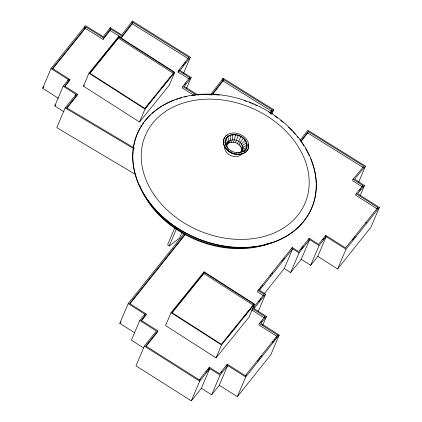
<?xml version="1.0" encoding="UTF-8"?>
<svg xmlns="http://www.w3.org/2000/svg" width="422" height="422" viewBox="0 0 422 422"><rect width="100%" height="100%" fill="white"/><g stroke="black" fill="none" stroke-linecap="round" stroke-linejoin="round"><path stroke-width="0.63" d="M224.926 142.8L225.332 140.03L225.142 140.479L227.015 143.891L226.857 145.585L227.854 148.475M225.142 140.479C228.782 129.733 246.295 134.602 247.139 144.788L246.949 145.237L242.93 147.362L241.901 149.794L241.743 151.487C247.524 142.831 230.66 134.544 227.015 143.891M246.923 147.109L245.973 149.188L244.159 151.334C246.084 149.736 247.223 147.299 247.139 144.788M58.436 98.326L42.643 88.261L51.015 68.543L85.476 25.652L103.232 36.703L110.216 27.704L121.726 34.868L132.413 21.1L190.396 57.192L183.549 73.328M84.131 27.931L84.637 26.739M52.75 68.828L85.001 28.728L85.893 26.95L103.648 38.001L103.058 39.394L85.302 28.343L85.893 26.95M63.896 111.73L54.797 105.927L63.168 86.209L68.438 79.652L51.015 68.543M67.931 80.845L68.438 79.652M85.592 27.34L52.523 68.454L69.946 79.563L69.361 80.955L64.893 86.499M63.168 86.209L76.013 94.396L65.136 107.921L56.77 127.639L135.921 174.713M75.506 95.594L76.013 94.396M69.946 79.563L64.671 86.12L77.521 94.312L76.936 95.699L66.882 108.196M83.456 86.13L88.952 73.175L118.688 36.429L174.745 72.304L169.248 85.26L139.508 122.011L83.456 86.13L84.279 85.107M109.709 28.902L110.216 27.704M110.042 30.395L110.633 29.002L122.143 36.165L121.552 37.558L110.042 30.395L103.058 39.394M118.192 37.605L118.688 36.429M89.67 73.686L118.434 38.138L118.883 37.078L173.991 72.347L144.809 108.407L89.707 73.133L118.883 37.078M131.907 22.297L132.413 21.1M121.552 37.558L132.239 23.79L132.83 22.398L188.892 57.297L188.497 58.22M139.508 122.011L145.004 109.055L174.745 72.304M189.088 78.951L177.952 72.02L178.543 70.627L188.892 57.297M178.543 70.627L189.678 77.558L182.721 86.526L182.13 87.913L194.378 95.536M189.283 78.487L189.678 77.558M186.614 88.214L191.182 77.453L180.046 70.527L190.396 57.192M222.42 80.064L223.18 78.27L273.72 109.731L271.689 114.51M134.766 332.847L119.811 323.363L128.177 303.645L183.918 233.825M212.171 94.913L223.006 80.961L223.597 79.568L272.216 109.836L271.821 110.759M174.835 227.753L167.645 244.681L169.153 246.026L179.608 238.066L182.156 232.058M169.153 246.026L176.596 228.487M128.177 303.645L144.799 314.184L139.766 320.488L131.395 340.206L143.58 347.934M144.287 315.376L144.799 314.184M185.031 234.231L129.686 303.555L146.302 314.095L145.717 315.482L141.454 320.815M226.883 144.319L227.706 142.372L226.092 138.4L226.282 137.947M227.906 136.248L226.092 138.4M230.09 135.051L230.486 140.257L229.452 142.689L227.859 143.564L226.677 144.804M227.859 143.564L228.893 141.133L227.716 136.702C235.175 131.437 248.326 138.036 246.733 147.558L242.771 149.061C242.138 151.171 240.192 152.68 238.04 152.991M232.68 134.433L232.38 139.809L231.346 142.24L229.452 142.689M139.766 320.488L156.383 331.027L144.356 346.093L135.984 365.811L191.303 400.9L201.378 388.282L209.745 368.564L220.026 375.084L211.659 394.807L201.378 388.282M228.587 149.615L228.777 149.161L226.899 147.078L225.649 144.757L225.116 142.351M235.513 134.439L234.442 139.809L233.413 142.24L231.346 142.24M230.966 151.319L231.156 150.865L228.777 149.161M238.383 135.061L235.508 142.699L233.413 142.24M146.302 314.095L141.27 320.398L157.891 330.938L157.3 332.325L146.075 346.388M241.901 149.794L240.598 146.344L237.491 143.58L241.099 136.269M239.227 144.82L240.26 142.393L243.478 137.973M236.552 153.149L236.742 152.701L239.569 152.701L242.165 152.084L244.349 150.886M240.598 146.344L241.627 143.913L245.356 140.057M171.068 312.633L165.572 325.589L216.032 357.882L249.064 317.059L254.566 304.109L204.106 271.81L171.068 312.633L221.529 344.932L216.032 357.882M239.379 153.154L239.569 152.701M241.511 148.038L242.539 145.611L246.601 142.383M245.973 149.188L245.778 149.636L242.08 150.58M203.604 272.987L204.106 271.81M171.786 313.145L203.847 273.519L204.301 272.459L253.812 304.151L221.334 344.283L171.823 312.591L204.301 272.459M191.303 400.9L199.675 381.182L209.745 368.564M301.002 141.555L307.68 132.946L308.271 131.553L363.949 166.21L353.077 179.128L352.491 180.521L362.356 187.004M208.953 368.19L209.349 367.267L219.63 373.786L227.258 364.228L245.309 375.675L277.692 335.11L259.409 323.51L264.942 316.574L252.509 308.688L264.072 294.203L258.037 290.378L292.267 247.503L298.634 251.538L309.199 238.303L318.642 244.291L325.768 235.36L345.592 247.93L377.848 207.524L356.11 193.735L362.946 185.611L353.077 179.128M258.037 290.378L257.446 291.766L263.481 295.595M226.672 365.616L227.258 364.228M219.287 385.249L227.658 365.526L245.704 376.973L237.333 396.691L219.287 385.249L211.659 394.807M252.509 308.688L251.918 310.08L264.351 317.966M258.222 311.441L265.58 294.113L259.546 290.289L292.662 248.801L299.029 252.841L290.658 272.559L284.296 268.519L292.662 248.801M259.409 323.51L258.818 324.903L277.101 336.498M291.676 248.89L292.267 247.503M264.552 317.502L264.942 316.574M262.648 325.446L266.451 316.484L254.018 308.598L265.58 294.113M308.809 239.227L309.199 238.303M301.229 259.319L309.6 239.601L319.037 245.588L310.666 265.306L301.229 259.319L290.658 272.559M277.296 336.033L277.692 335.11M266.451 316.484L260.912 323.421L279.2 335.015L270.829 354.738L237.333 396.691M325.177 236.747L325.768 235.36M317.798 256.376L326.169 236.658L345.987 249.233L337.621 268.951L317.798 256.376L310.666 265.306M358.631 182.262L365.478 166.126L307.86 130.256L299.995 140.384M356.11 193.735L355.524 195.128L377.257 208.916M362.551 186.54L362.946 185.611M360.151 195.708L364.46 185.548L354.596 179.065L365.478 166.126M377.458 208.452L377.848 207.524M364.46 185.548L357.64 193.661L379.357 207.434L370.985 227.152L337.621 268.951M85.001 28.728L85.302 28.343M103.648 38.001L110.633 29.002M122.143 36.165L132.83 22.398M177.952 72.02L179.545 69.968M182.731 65.864L183.923 64.329M184.72 63.3L185.516 62.277M184.836 84.426L185.996 82.934M191.182 77.453L184.224 86.42L198.14 95.082M209.94 95.33L223.18 78.27M211.559 95.077L223.597 79.568M269.795 112.954L272.216 109.836M270.818 112.263L271.626 111.223L223.006 80.961M270.491 113.887L273.72 109.731M300.802 141.175L308.271 131.553M129.918 303.914L185.669 234.078M119.811 323.363L121.04 321.822M157.891 330.938L145.864 346.003L199.279 379.879L209.349 367.267M258.264 290.747L259.488 289.218M260.3 288.194L261.118 287.176M261.93 286.153L262.748 285.135M270.08 275.946L270.898 274.922M271.71 273.904L272.528 272.881M281.896 261.144L282.714 260.121M283.526 259.103L284.344 258.079M264.262 293.617L284.296 268.519M253.511 308.081L254.313 307.084M258.697 301.588L259.493 300.591M260.29 299.588L261.091 298.591M300.886 249.365L303.328 246.311M299.029 252.841L309.6 239.601M199.49 380.264L200.297 379.251M205.936 372.188L207.149 370.674M207.951 369.667L208.758 368.654M322.804 239.728L323.99 238.235M319.037 245.588L326.169 236.658M260.796 322.424L261.983 320.936M221.049 372.663L221.851 371.655M220.026 375.084L227.658 365.526M352.349 240.113L353.578 238.583M354.396 237.56L355.208 236.536M365.827 223.238L366.644 222.215M345.987 249.233L379.357 207.434M245.535 376.039L246.358 375.01M257.425 361.148L258.243 360.119M259.066 359.09L259.883 358.067M260.706 357.038L261.524 356.01M272.185 342.659L273.414 341.118M274.231 340.09L275.054 339.066M275.872 338.038L276.69 337.009M245.704 376.973L279.2 335.015M42.643 88.261L43.872 86.732M54.797 105.927L55.609 104.92M77.521 94.312L66.671 107.805L134.512 148.154M145.595 107.942L150.527 101.85M151.35 100.832L152.168 99.814M153.402 98.294L154.225 97.276M161.621 88.135L166.553 82.042M167.376 81.024L168.199 80.011M169.433 78.487L170.251 77.469M227.463 337.215L232.807 330.611M233.63 329.593L234.859 328.068M235.682 327.055L236.505 326.037M243.494 317.402L248.838 310.798M249.66 309.78L250.895 308.255M251.718 307.242L252.541 306.224M221.529 344.932L254.566 304.109M359.544 190.348L360.747 188.914M240.893 151.82L243.615 151.414M239.3 152.69L240.371 152.627M236.742 152.701L233.872 152.073L231.156 150.865M235.508 142.699L237.491 143.58M65.136 107.921L134.117 148.94M307.68 132.946L363.358 167.603M132.239 23.79L187.748 58.341M182.721 86.526L196.082 94.839M144.356 346.093L199.675 381.182M118.434 38.138L173.542 73.407M88.952 73.175L145.004 109.055M203.847 273.519L253.358 305.212M225.817 145.632L227.247 147.341M225.248 143.264L226.857 145.585M271.541 242.687A90.171 69.377 23 0 1 139.518 185.142M269.368 243.046A90.171 69.377 23 0 1 263.987 244.781M257.088 246.427A90.171 69.377 23 0 1 255.162 246.78M253.875 246.991A90.171 69.377 23 0 1 147.763 200.223M316.21 184.477A94.76 72.911 23 0 1 202.592 240.767A94.76 72.911 23 0 1 143.649 122.739M144.419 121.71A94.76 72.911 23 0 1 150.512 114.905M151.962 113.555A94.76 72.911 23 0 1 161.805 106.244M162.918 105.579A94.76 72.911 23 0 1 174.207 100.199M175.979 99.545A94.76 72.911 23 0 1 177.783 98.933M179.007 98.542A94.76 72.911 23 0 1 181.492 97.809M184.662 96.991A94.76 72.911 23 0 1 186.593 96.554M191.82 95.583A94.76 72.911 23 0 1 195.792 95.05M197.053 94.918A94.76 72.911 23 0 1 219.329 95.087M244.443 100.705A94.76 72.911 23 0 1 246.279 101.343M249.333 102.483A94.76 72.911 23 0 1 251.159 103.205M252.372 103.706A94.76 72.911 23 0 1 253.58 104.218M255.384 105.015A94.76 72.911 23 0 1 256.576 105.558M268.677 112.009A94.76 72.911 23 0 1 270.935 113.412M274.806 115.997A94.76 72.911 23 0 1 277.507 117.928M280.646 120.328A94.76 72.911 23 0 1 283.178 122.396M288.527 127.186A94.76 72.911 23 0 1 292.246 130.92M293.142 131.88A94.76 72.911 23 0 1 295.321 134.317M296.993 136.295A94.76 72.911 23 0 1 298.201 137.799M301.619 142.388A94.76 72.911 23 0 1 303.819 145.69M305.539 148.497A94.76 72.911 23 0 1 309.442 155.966M310.713 158.867A94.76 72.911 23 0 1 316.178 183.164M242.107 153.613A9.542 7.338 23 0 1 231.193 155.744A9.542 7.338 23 0 1 224.689 146.571M235.407 154.125A9.542 7.338 23 0 1 227.891 150.322M248.431 144.313A13.071 10.054 23 0 1 233.999 153.977A13.071 10.054 23 0 1 224.641 137.567M225.67 136.338A13.071 10.054 23 0 1 227.432 134.998M147.805 199.959A94.76 72.911 23 0 0 306.499 217.515A94.76 72.911 23 0 0 219.466 94.771A94.76 72.911 23 0 0 147.805 199.959M154.943 196.014A86.726 66.729 23 0 0 300.174 212.076A86.726 66.729 23 0 0 220.521 99.745A86.726 66.729 23 0 0 154.943 196.014M225.538 147.6A13.071 10.054 23 0 0 247.424 150.016A13.071 10.054 23 0 0 235.418 133.088A13.071 10.054 23 0 0 225.538 147.6"/></g></svg>
